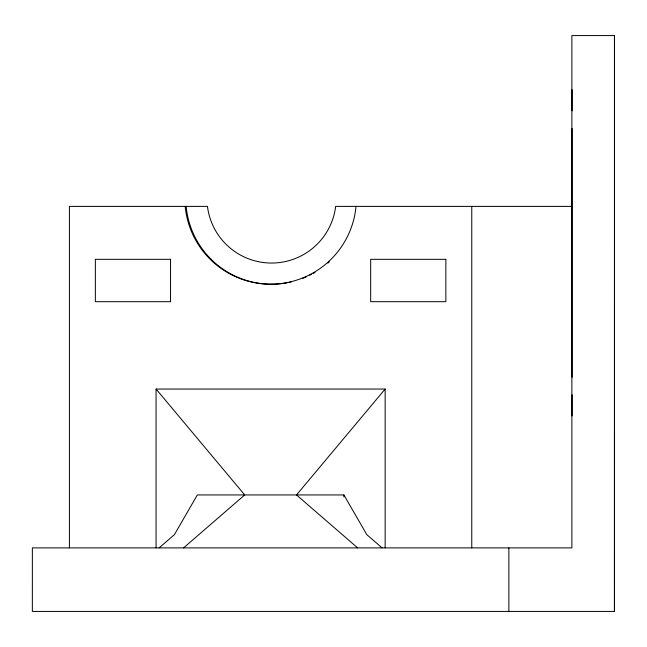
<?xml version="1.0" encoding="UTF-8"?>
<svg xmlns="http://www.w3.org/2000/svg" width="647" height="647" viewBox="0 0 647 647"><rect width="100%" height="100%" fill="white"/><g stroke="black" fill="none" stroke-linecap="round" stroke-linejoin="round"><path stroke-width="0.97" d="M614.44 611.423L614.513 35.577L571.875 35.577L571.875 547.888L32.366 547.888L32.35 611.423L614.44 611.423L614.44 35.577M156.064 547.888L156.064 389.049L385.151 389.049L296.504 494.939L357.637 547.888M159.122 547.888L174.407 534.648L197.335 494.939L343.88 494.939L366.809 534.648L382.094 547.888M183.578 547.888L244.712 494.939L156.064 389.049M571.875 206.385L335.664 206.385A64.595 64.595 0 0 1 207.452 206.385L69.415 206.385L69.415 547.888M572.094 89.642L572.094 110.815M572.094 128.478L572.094 377.322M572.094 394.759L572.094 415.932M508.865 547.888L508.865 611.423M471.768 206.385L471.768 547.888M385.151 389.049L385.151 547.888M343.88 494.939L343.88 496.953M329.331 261.841A85.776 85.776 0 0 1 327.851 263.151M315.008 272.395A85.776 85.776 0 0 1 313.285 273.382M311.547 274.32A85.776 85.776 0 0 1 309.784 275.226M306.201 276.908A85.776 85.776 0 0 1 302.537 278.428M291.19 281.938A85.776 85.776 0 0 1 289.258 282.367M287.317 282.755A85.776 85.776 0 0 1 186.158 206.385M356.012 206.385A85.776 85.776 0 0 1 185.204 206.385M170.541 259.326L95.36 259.326L95.36 301.688L170.541 301.688L170.541 259.326M445.856 259.326L370.674 259.326L370.674 301.688L445.856 301.688L445.856 259.326"/></g></svg>
